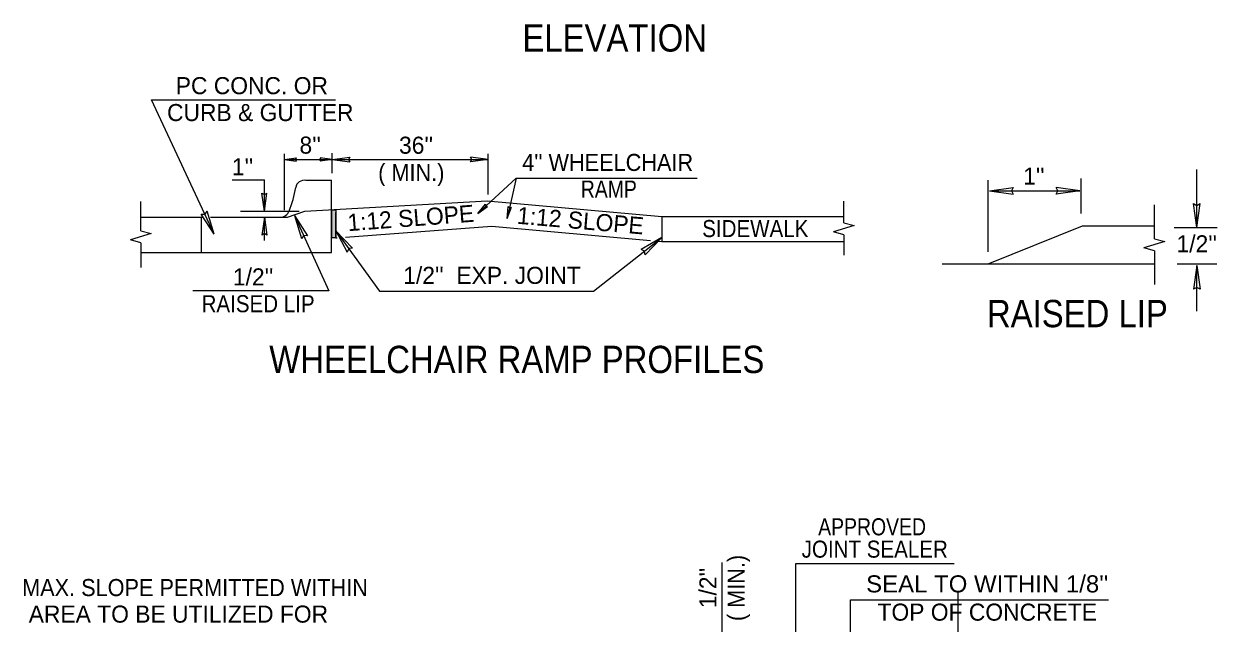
# Model space of a CAD drawing. Extents: x 1190 to 1565, y -209 to 70.
# Drawn here: x 1389 to 1474.5, y -127.9 to -85 of the extents above; entities that cross this region are included whole.
import ezdxf
from ezdxf.enums import TextEntityAlignment as Align

# ---------------------------------------------------------------- set-up
doc = ezdxf.new("R2010")
doc.units = 0
doc.header["$LTSCALE"] = 0.49
doc.layers.add('1', color=7, linetype='Continuous', lineweight=13)

msp = doc.modelspace()

# ---------------------------------------------------------------- hatches: boundary and pattern name
at = {"layer": '1'}
msp.add_hatch(color=256, dxfattribs=at).paths.add_polyline_path([(1411.3722, -100.3377), (1411.0662, -100.3377), (1411.0662, -98.3229), (1411.3722, -98.3229)])

# ---------------------------------------------------------------- linework, layer by layer
for p, q in [((1407.6775, -98.3547), (1407.6775, -94.3194)), ((1411.0988, -95.6974), (1411.0988, -94.2707)), ((1422.2781, -97.2377), (1422.2781, -94.3194)), ((1473.0463, -99.5845), (1473.0463, -95.4312)), ((1403.9398, -96.1856), (1406.2486, -96.1856)), ((1406.2486, -98.4199), (1406.2486, -96.1856)), ((1424.2816, -96.0492), (1423.6471, -98.9418)), ((1458.0829, -101.3332), (1458.0829, -96.1962)), ((1464.7454, -98.6008), (1464.7454, -96.0774)), ((1458.1921, -96.9613), (1464.6594, -96.9613)), ((1397.401, -99.8273), (1397.401, -97.7205)), ((1447.7652, -99.2521), (1447.7652, -97.696)), ((1470.0129, -100.4057), (1470.0129, -97.9699)), ((1404.5398, -98.4199), (1408.7424, -98.4199)), ((1406.2486, -100.5315), (1406.2486, -98.8553)), ((1471.408, -99.5845), (1474.4972, -99.5845)), ((1397.401, -100.6845), (1397.401, -102.4517)), ((1429.8195, -104.1547), (1434.7159, -100.312)), ((1447.7652, -100.1093), (1447.7652, -101.5849)), ((1470.0129, -101.2629), (1470.0129, -103.6715)), ((1471.6264, -102.2076), (1474.4746, -102.2076)), ((1473.0463, -105.5958), (1473.0463, -102.3169)), ((1439.0275, -129.4109), (1439.0275, -123.5949)), ((1455.9533, -131.8337), (1455.9533, -125.6622))]:
    msp.add_line(p, q, dxfattribs=at)
at = {"layer": '1', "lineweight": 25}
for p, q in [((1407.6777, -94.7225), (1408.5292, -94.6055)), ((1407.6777, -94.7225), (1408.5292, -94.8395)), ((1411.0987, -94.7217), (1410.2472, -94.6047)), ((1411.0987, -94.7217), (1410.2472, -94.8387)), ((1411.0991, -94.7227), (1412.3763, -94.5472)), ((1411.0991, -94.7227), (1412.3763, -94.8982)), ((1422.2778, -94.7215), (1421.0006, -94.546)), ((1422.2778, -94.7215), (1421.0006, -94.897)), ((1409.2178, -96.2046), (1411.0448, -96.2046)), ((1406.2492, -98.4197), (1406.0738, -97.1424)), ((1406.2492, -98.4197), (1406.4247, -97.1424)), ((1458.1924, -96.9622), (1459.8954, -96.7282)), ((1458.1924, -96.9622), (1459.8954, -97.1962)), ((1464.6591, -96.9605), (1462.9561, -96.7265)), ((1464.6591, -96.9605), (1462.9561, -97.1945)), ((1421.5326, -98.5892), (1422.0787, -97.9255)), ((1421.5326, -98.5892), (1422.2374, -98.0973)), ((1423.6475, -98.9417), (1423.7157, -98.085)), ((1423.6475, -98.9417), (1423.9443, -98.1351)), ((1473.0472, -99.5842), (1472.8132, -97.8812)), ((1473.0472, -99.5842), (1473.2812, -97.8812)), ((1397.401, -98.8553), (1401.8409, -98.8553)), ((1402.6561, -100.0712), (1401.7223, -98.628)), ((1401.737, -101.3899), (1401.737, -98.8553)), ((1402.6561, -100.0712), (1402.1462, -98.4297)), ((1402.3766, -98.8553), (1407.8916, -98.8553)), ((1406.248, -98.8556), (1406.0725, -100.1328)), ((1406.248, -98.8556), (1406.4235, -100.1328)), ((1407.8916, -98.8553), (1409.1488, -98.415)), ((1408.4113, -98.7392), (1409.3297, -100.1923)), ((1408.4113, -98.7392), (1408.9037, -100.3861)), ((1411.3722, -100.3377), (1411.3722, -98.5173)), ((1434.7447, -98.8041), (1447.7365, -98.8041)), ((1434.7447, -100.6042), (1434.7447, -98.8041)), ((1411.3697, -99.8327), (1412.5577, -101.0751)), ((1411.3697, -99.8327), (1412.1786, -101.3494)), ((1412.0571, -100.2861), (1422.535, -99.4962)), ((1422.535, -99.4962), (1433.9111, -100.5306)), ((1447.7652, -100.1093), (1447.0094, -99.9076)), ((1397.401, -100.6845), (1396.6453, -100.4828)), ((1411.3722, -100.3377), (1411.4701, -100.3303)), ((1434.7152, -100.3116), (1433.231, -101.1788)), ((1434.7152, -100.3116), (1433.5199, -101.547)), ((1434.3917, -100.5743), (1434.7376, -100.6058)), ((1434.7289, -100.6029), (1447.7365, -100.6029)), ((1470.0129, -101.2629), (1469.2572, -101.0613)), ((1454.8062, -102.2076), (1470.0063, -102.2076)), ((1473.0455, -102.3173), (1472.8115, -104.0202)), ((1473.0455, -102.3173), (1473.2795, -104.0202))]:
    msp.add_line(p, q, dxfattribs=at)
at = {"layer": '1'}
for points in [[(1402.6555, -100.0719), (1398.1478, -90.4407), (1411.3318, -90.4407)], [(1407.6775, -94.7221), (1411.0988, -94.7221), (1422.2781, -94.7221)], [(1421.5322, -98.589), (1424.2816, -96.0492), (1437.237, -96.0492)], [(1408.4119, -98.7385), (1410.8637, -104.1256), (1401.1097, -104.1256)], [(1411.3702, -99.8319), (1414.4989, -104.1547), (1429.8195, -104.1547)], [(1444.3206, -132.0217), (1444.3206, -123.6533), (1455.6496, -123.6533)], [(1448.2362, -129.3783), (1448.2362, -126.2656), (1466.7062, -126.2656)]]:
    msp.add_lwpolyline(points, dxfattribs=at)
at = {"layer": '1', "lineweight": 25}
for points in [[(1408.5292, -94.6055), (1408.4633, -94.7237), (1408.5292, -94.8395)], [(1410.2472, -94.8387), (1410.3131, -94.7205), (1410.2472, -94.6047)], [(1412.3763, -94.5472), (1412.2775, -94.7245), (1412.3763, -94.8982)], [(1421.0006, -94.897), (1421.0994, -94.7197), (1421.0006, -94.546)], [(1397.401, -101.3899), (1411.0448, -101.3899), (1411.0448, -96.2046)], [(1406.0738, -97.1424), (1406.251, -97.2412), (1406.4247, -97.1424)], [(1459.8954, -96.7282), (1459.7637, -96.9646), (1459.8954, -97.1962)], [(1462.9561, -97.1945), (1463.0878, -96.9581), (1462.9561, -96.7265)], [(1409.1488, -98.415), (1422.2084, -97.6846), (1434.7133, -98.8062)], [(1422.0787, -97.9255), (1422.1105, -98.057), (1422.2374, -98.0973)], [(1423.7157, -98.085), (1423.817, -98.1747), (1423.9443, -98.1351)], [(1472.8132, -97.8812), (1473.0496, -98.0129), (1473.2812, -97.8812)], [(1401.7223, -98.628), (1401.9923, -98.6472), (1402.1462, -98.4297)], [(1397.401, -99.8273), (1398.1334, -100.0228), (1396.6453, -100.4828)], [(1447.7652, -99.2521), (1448.4976, -99.4475), (1447.0094, -99.9076)], [(1458.0829, -102.2076), (1464.8547, -99.4752), (1469.9881, -99.4752)], [(1406.4235, -100.1328), (1406.2462, -100.034), (1406.0725, -100.1328)], [(1409.3297, -100.1923), (1409.06, -100.1702), (1408.9037, -100.3861)], [(1470.0129, -100.4057), (1470.7453, -100.6012), (1469.2572, -101.0613)], [(1412.5577, -101.0751), (1412.289, -101.1069), (1412.1786, -101.3494)], [(1433.5199, -101.547), (1433.4776, -101.2797), (1433.231, -101.1788)], [(1473.2795, -104.0202), (1473.0431, -103.8885), (1472.8115, -104.0202)]]:
    msp.add_lwpolyline(points, dxfattribs=at)
at = {"layer": '1'}
msp.add_lwpolyline([(1411.3722, -100.3377), (1411.0662, -100.3377), (1411.0662, -98.3229), (1411.3722, -98.3229)], close=True, dxfattribs=at)
at = {"layer": '1', "lineweight": 25}
for centre, radius, start, end in [((1409.1008, -96.8237), 0.6126, 79.99312, 170.77299), ((1399.5569, -95.1079), 9.0844, 338.58784, 349.74273), ((1407.3714, -98.1723), 0.6855, 271.00494, 339.71024)]:
    msp.add_arc(centre, radius, start, end, dxfattribs=at)

# ---------------------------------------------------------------- texts
at = {"layer": '1'}
for s, height, width, p in [('ELEVATION', 1.957, 0.9, (1424.7305, -86.992)), ("4'' WHEELCHAIR ", 1.223, 0.95, (1424.7127, -95.5426)), ('( MIN.)', 1.223, 0.95, (1414.3967, -96.2632)), ('RAMP', 1.223, 0.85, (1428.9108, -97.4509)), ('SIDEWALK', 1.223, 0.9, (1437.6113, -100.2802)), ('RAISED LIP', 1.223, 0.9, (1401.746, -105.6644)), ('RAISED LIP', 1.957, 0.9, (1458.0077, -106.7367)), ('WHEELCHAIR RAMP PROFILES', 1.957, 0.9, (1406.5953, -110.0217)), ('MAX. SLOPE PERMITTED WITHIN ', 1.223, 0.95, (1388.8879, -125.9977))]:
    msp.add_text(s, height=height, dxfattribs=dict(at, width=width)).set_placement(p)
for s, p in [('PC CONC. OR', (1399.8952, -90.0434)), ('CURB & GUTTER', (1399.2712, -91.9698)), ("8''", (1408.76, -94.3023)), ("36''", (1415.8906, -94.3091)), ("1''", (1403.9137, -95.8557)), ("1''", (1460.6002, -96.5258)), ("1/2''", (1471.5884, -101.3718)), ("1/2''", (1403.99, -103.7442)), ("1/2''  EXP. JOINT", (1416.1924, -103.6337)), ('AREA TO BE UTILIZED FOR ', (1389.3628, -127.8987))]:
    msp.add_text(s, height=1.223, dxfattribs=at).set_placement(p)
for rotation, p in [(4.319, (1412.2455, -99.8609)), (355.127, (1424.311, -99.3212))]:
    msp.add_text('1:12 SLOPE', height=1.223, rotation=rotation, dxfattribs=at).set_placement(p)
for s, width, p in [('APPROVED', 0.85, (1449.78, -121.6448)), ('JOINT SEALER', 0.9, (1449.9703, -123.2447)), ("SEAL TO WITHIN 1/8''", 1.05, (1458.0282, -125.7344))]:
    msp.add_text(s, height=1.223, dxfattribs=dict(at, width=width)).set_placement(p, align=Align.CENTER)
at = {"layer": '1', "width": 0.95}
msp.add_text('( MIN.)', height=1.223, rotation=90, dxfattribs=at).set_placement((1440.6549, -125.4158), align=Align.CENTER)
at = {"layer": '1'}
msp.add_text("1/2''", height=1.223, rotation=90, dxfattribs=at).set_placement((1438.6318, -125.4158), align=Align.CENTER)
msp.add_text('TOP OF CONCRETE', height=1.223, dxfattribs=at).set_placement((1458.0282, -127.7575), align=Align.CENTER)

doc.saveas('drawing.dxf')
